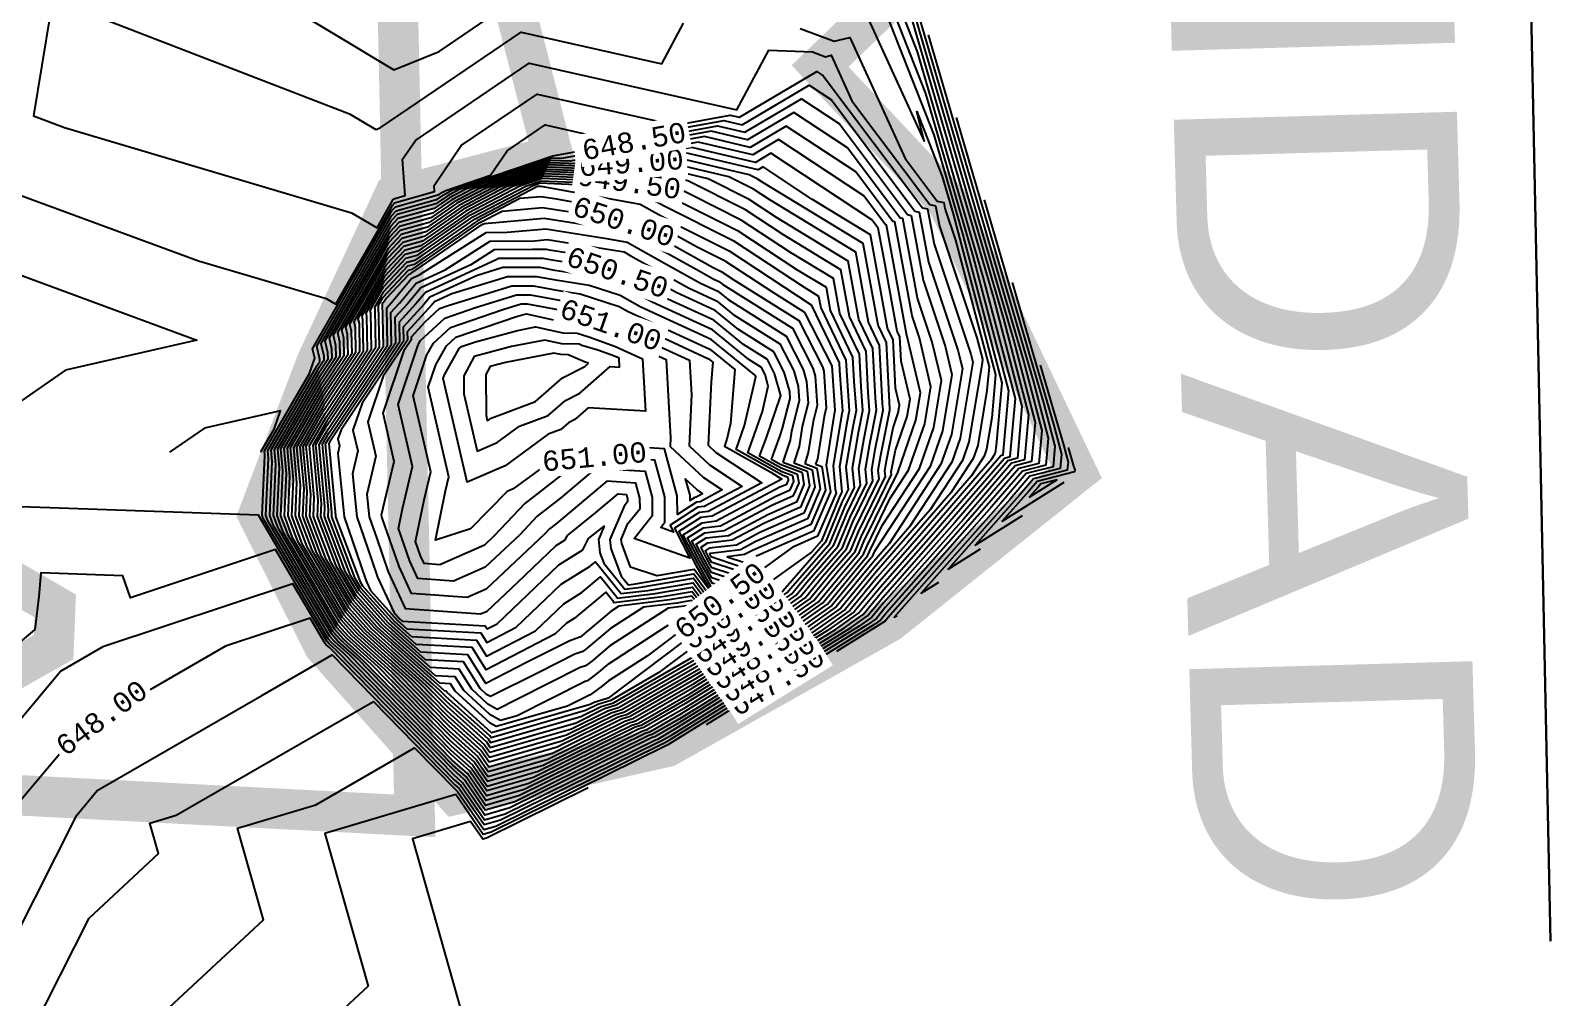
# Model space of a CAD drawing. Header units: inches. Extents: x 533200 to 542759, y 3594234 to 3596688.
# Drawn here: x 535925.33 to 535944.12, y 3595724.44 to 3595736.39 of the extents above; entities that cross this region are included whole.
import ezdxf
from ezdxf.enums import TextEntityAlignment as Align

# ---------------------------------------------------------------- set-up
doc = ezdxf.new("R2010")
doc.units = ezdxf.units.IN
doc.header["$MEASUREMENT"] = 0
for name, color, linetype in [('A-Anno-text', 252, 'Continuous'), ('C-PROP-BNDY', 150, 'Continuous'), ('CVL_CURV_D', 1, 'Continuous'), ('CVL_CURV_G', 5, 'Continuous'), ('CVL_CURV_TX', 2, 'Continuous')]:
    doc.layers.add(name, color=color, linetype=linetype)
doc.styles.add('MONOTXT4', font='MONOTXT4.shx')
doc.styles.add('presentacion', font='arial.ttf')

msp = doc.modelspace()

# ---------------------------------------------------------------- linework, layer by layer
at = {"const_width": 0.5}
msp.add_lwpolyline([(535898.065, 3595761.753), (535928.984, 3595779.445), (535930.081, 3595726.686), (535905.916, 3595727.942, 0.03527), (535900.563, 3595727.843)], format="xyb", close=True, dxfattribs=at)
at = {"layer": 'C-PROP-BNDY', "color": 0, "linetype": 'Continuous', "lineweight": 30}
msp.add_lwpolyline([(535942.823, 3595787.364), (535944.116, 3595725.136)], dxfattribs=at)
at = {"layer": 'C-PROP-BNDY', "color": 3, "linetype": 'Continuous', "lineweight": 30, "const_width": 0.5}
for points, elevation in [([(535935.22, 3595740.99), (535932.92, 3595740.06), (535930.84, 3595738.54), (535931.19, 3595737.17), (535931.79, 3595734.84), (535929.82, 3595734.33), (535928.87, 3595732.29), (535928.15, 3595730.4), (535928.96, 3595728.79), (535930.59, 3595726.95), (535933.2, 3595727.54), (535935.94, 3595729.08), (535938.26, 3595730.93), (535936.66, 3595734.28), (535935.09, 3595735.95), (535935.85, 3595736.68), (535936.01, 3595737.56), (535935.22, 3595740.99)], 646.14), ([(535925.64, 3595729.28), (535925.62, 3595728.77), (535922.91, 3595727.24), (535920.54, 3595725.95), (535918.04, 3595725.76), (535917.92, 3595728.05), (535917.85, 3595730.13), (535917.85, 3595732.88), (535918.86, 3595734.28), (535919.02, 3595736.9), (535919.16, 3595737.05), (535922.25, 3595738.97), (535925.35, 3595739.69), (535926.24, 3595738.06), (535924.7, 3595736.6), (535924.02, 3595733.54), (535924.05, 3595732.47), (535924.19, 3595730.12), (535925.64, 3595729.28)], 648.15)]:
    msp.add_lwpolyline(points, dxfattribs=dict(at, elevation=elevation))
at = {"layer": 'CVL_CURV_D', "color": 6, "linetype": 'Continuous'}
for points, elevation in [([(535925.784, 3595737.841), (535925.373, 3595735.336), (535925.755, 3595735.189), (535929.299, 3595734.136), (535929.616, 3595733.952), (535929.817, 3595734.303), (535929.824, 3595734.31), (535929.965, 3595734.35), (535929.931, 3595734.799), (535930.09, 3595735.032), (535931.495, 3595735.986), (535934.06, 3595735.41), (535934.458, 3595736.148), (535934.998, 3595736.124), (535935.156, 3595736.065), (535935.228, 3595736.083), (535935.484, 3595735.522), (535936.445, 3595734.239), (535936.518, 3595734.224), (535936.565, 3595733.97), (535937.027, 3595732.591), (535937.096, 3595732.33), (535937.092, 3595732.282), (535936.93, 3595731.307), (535936.85, 3595731.078), (535936.451, 3595730.468), (535936.061, 3595730.016), (535935.784, 3595729.702), (535935.401, 3595729.236), (535934.99, 3595728.947), (535933.375, 3595727.946), (535932.982, 3595727.719), (535932.931, 3595727.704), (535931.375, 3595726.936), (535930.958, 3595726.815), (535930.716, 3595727.167), (535930.552, 3595727.313), (535929.199, 3595728.698), (535929.058, 3595728.824), (535929.014, 3595728.873), (535928.363, 3595729.976), (535926.569, 3595729.381), (535926.477, 3595729.653), (535925.462, 3595729.689), (535925.439, 3595729.397), (535925.388, 3595728.989), (535924.892, 3595728.571)], 648.2), ([(535936.079, 3595737.356), (535937.479, 3595732.566), (535937.747, 3595731.547), (535937.704, 3595731.062), (535937.502, 3595731.01), (535936.979, 3595730.405), (535935.911, 3595729.194), (535935.841, 3595729.109), (535935.766, 3595729.056), (535934.489, 3595728.265)], 647.4), ([(535924.694, 3595719.42), (535925.838, 3595723.427), (535926.173, 3595723.507), (535928.212, 3595725.401), (535927.892, 3595726.532), (535928.862, 3595726.822), (535930.081, 3595727.525), (535930.584, 3595727.011), (535930.611, 3595726.986), (535930.934, 3595726.517), (535931.083, 3595726.56), (535933.141, 3595727.576), (535933.152, 3595727.579), (535933.238, 3595727.629), (535935.475, 3595729.015), (535935.676, 3595729.157), (535935.864, 3595729.385), (535936.635, 3595730.259), (535937.367, 3595731.106), (535937.44, 3595731.124), (535937.503, 3595731.841), (535937.107, 3595733.345), (535936.294, 3595736.125), (535935.922, 3595737.077)], 647.7), ([(535925.233, 3595723.494), (535925.339, 3595723.998), (535926.058, 3595725.422), (535926.917, 3595726.22), (535926.811, 3595726.597), (535927.134, 3595726.694), (535929.571, 3595728.1), (535930.578, 3595727.071), (535930.632, 3595727.022), (535930.938, 3595726.577), (535931.142, 3595726.635), (535933.099, 3595727.601), (535933.118, 3595727.607), (535933.266, 3595727.692), (535935.378, 3595729.001), (535935.621, 3595729.173), (535935.848, 3595729.448), (535936.52, 3595730.211), (535937.322, 3595731.138), (535937.352, 3595731.145), (535937.422, 3595731.939), (535936.982, 3595733.605), (535936.396, 3595735.612), (535935.891, 3595736.904)], 647.8), ([(535924.863, 3595724.634), (535925.905, 3595726.696), (535926.158, 3595726.999), (535928.191, 3595728.173), (535929.062, 3595728.675), (535930.571, 3595727.132), (535930.653, 3595727.059), (535930.943, 3595726.636), (535931.2, 3595726.711), (535933.057, 3595727.627), (535933.084, 3595727.635), (535933.293, 3595727.756), (535935.281, 3595728.988), (535935.566, 3595729.189), (535935.832, 3595729.512), (535936.406, 3595730.162), (535937.214, 3595731.097), (535937.25, 3595731.153), (535937.257, 3595731.173), (535937.272, 3595731.262), (535937.34, 3595732.037), (535936.858, 3595733.864), (535936.498, 3595735.1), (535935.859, 3595736.732)], 647.9), ([(535925.807, 3595736.698), (535929.276, 3595735.36), (535929.602, 3595735.164), (535929.653, 3595735.185), (535931.397, 3595736.368), (535933.134, 3595735.978), (535933.404, 3595736.478)], 648.1), ([(535936.193, 3595736.638), (535937.231, 3595733.085), (535937.585, 3595731.743), (535937.528, 3595731.104), (535937.412, 3595731.074), (535936.75, 3595730.308), (535935.88, 3595729.321), (535935.731, 3595729.141), (535935.572, 3595729.028), (535933.211, 3595727.565), (535933.186, 3595727.551), (535933.183, 3595727.55), (535931.025, 3595726.485), (535930.929, 3595726.457), (535930.59, 3595726.95), (535928.973, 3595726.467), (535929.506, 3595724.581), (535928.438, 3595723.589), (535926.428, 3595723.109), (535925.403, 3595719.52), (535925.306, 3595719.25)], 647.6), ([(535934.845, 3595736.413), (535935.265, 3595736.257), (535935.458, 3595736.304), (535936.14, 3595734.809), (535936.536, 3595734.281), (535936.62, 3595734.264), (535936.633, 3595734.191), (535936.765, 3595733.797), (535937.178, 3595732.232), (535937.152, 3595731.942), (535937.039, 3595731.263), (535936.983, 3595731.103), (535936.706, 3595730.677), (535936.176, 3595730.065), (535935.8, 3595729.639), (535935.456, 3595729.221), (535935.087, 3595728.96), (535933.348, 3595727.882), (535933.016, 3595727.691), (535932.973, 3595727.678), (535931.317, 3595726.861), (535930.953, 3595726.756), (535930.695, 3595727.131), (535930.559, 3595727.253), (535929.113, 3595728.731), (535929.023, 3595728.812), (535928.995, 3595728.844), (535928.576, 3595729.553), (535926.227, 3595728.774), (535925.71, 3595728.475), (535924.444, 3595726.962)], 648.1), ([(535936.425, 3595736.336), (535937.603, 3595732.306), (535937.829, 3595731.449), (535937.793, 3595731.041), (535937.547, 3595730.978), (535937.094, 3595730.454), (535935.927, 3595729.131), (535935.896, 3595729.093), (535935.862, 3595729.069), (535935.295, 3595728.718)], 647.3), ([(535924.973, 3595734.441), (535927.412, 3595733.544), (535928.987, 3595733.076), (535929.106, 3595733.007), (535929.81, 3595734.236), (535929.834, 3595734.261), (535930.328, 3595734.4), (535930.322, 3595734.475), (535930.657, 3595734.968), (535931.593, 3595735.604), (535933.303, 3595735.22), (535933.981, 3595735.344), (535934.093, 3595735.317), (535935.052, 3595735.883), (535935.13, 3595735.831), (535936.354, 3595734.197), (535936.417, 3595734.185), (535936.498, 3595733.748), (535936.953, 3595732.39), (535936.977, 3595732.29), (535936.821, 3595731.352), (535936.717, 3595731.054), (535936.197, 3595730.258), (535935.947, 3595729.968), (535935.769, 3595729.766), (535935.346, 3595729.252), (535934.893, 3595728.933), (535933.402, 3595728.009), (535932.948, 3595727.747), (535932.889, 3595727.729), (535931.434, 3595727.011), (535930.962, 3595726.875), (535930.737, 3595727.203), (535930.546, 3595727.374), (535929.284, 3595728.665), (535929.093, 3595728.836), (535929.033, 3595728.903), (535928.15, 3595730.4), (535925.105, 3595730.506)], 648.3), ([(535932.547, 3595735.03), (535933.901, 3595735.277), (535934.126, 3595735.224), (535934.957, 3595735.714), (535935.23, 3595735.534), (535936.263, 3595734.155), (535936.316, 3595734.145), (535936.43, 3595733.526), (535936.794, 3595732.44), (535936.848, 3595732.214), (535936.712, 3595731.397), (535936.583, 3595731.029), (535935.943, 3595730.048), (535935.832, 3595729.919), (535935.753, 3595729.829), (535935.291, 3595729.268), (535934.796, 3595728.92), (535933.429, 3595728.073), (535932.913, 3595727.776), (535932.847, 3595727.755), (535931.492, 3595727.086), (535930.967, 3595726.935), (535930.758, 3595727.24), (535930.54, 3595727.435), (535929.369, 3595728.632), (535929.128, 3595728.848), (535929.052, 3595728.933), (535928.21, 3595730.361), (535928.195, 3595730.399), (535928.231, 3595731.138), (535928.226, 3595731.196), (535928.782, 3595732.152), (535928.847, 3595732.34), (535928.82, 3595732.454), (535929.803, 3595734.168), (535929.844, 3595734.212), (535930.383, 3595734.364), (535930.423, 3595734.391), (535930.466, 3595734.414), (535931.018, 3595734.601), (535931.223, 3595734.904), (535931.692, 3595735.222), (535932.547, 3595735.03)], 648.4), ([(535933.743, 3595735.144), (535931.895, 3595734.807), (535931.777, 3595734.812), (535930.632, 3595734.423), (535930.481, 3595734.344), (535930.342, 3595734.249), (535929.864, 3595734.114), (535929.788, 3595734.034), (535928.922, 3595732.522), (535928.957, 3595732.37), (535928.959, 3595732.312), (535928.885, 3595732.201), (535928.305, 3595731.206), (535928.318, 3595731.064), (535928.286, 3595730.397), (535928.33, 3595730.282), (535929.091, 3595728.993), (535929.198, 3595728.873), (535929.54, 3595728.566), (535930.527, 3595727.556), (535930.8, 3595727.312), (535930.977, 3595727.054), (535931.609, 3595727.236), (535932.763, 3595727.806), (535932.845, 3595727.832), (535933.484, 3595728.199), (535934.602, 3595728.892), (535935.18, 3595729.3), (535935.621, 3595729.835), (535935.678, 3595729.9), (535935.699, 3595729.953), (535935.856, 3595730.274), (535936.317, 3595730.979), (535936.494, 3595731.486), (535936.59, 3595732.063), (535936.477, 3595732.54), (535936.295, 3595733.083), (535936.114, 3595734.065), (535936.08, 3595734.072), (535935.43, 3595734.94), (535934.767, 3595735.378), (535934.192, 3595735.038), (535933.743, 3595735.144)], 648.6), ([(535933.664, 3595735.078), (535932.001, 3595734.775), (535931.764, 3595734.784), (535930.715, 3595734.428), (535930.51, 3595734.321), (535930.322, 3595734.191), (535929.874, 3595734.065), (535929.781, 3595733.966), (535928.973, 3595732.556), (535929.006, 3595732.414), (535929.008, 3595732.324), (535928.893, 3595732.152), (535928.345, 3595731.21), (535928.362, 3595731.027), (535928.331, 3595730.396), (535928.39, 3595730.243), (535929.11, 3595729.022), (535929.233, 3595728.885), (535929.625, 3595728.533), (535930.521, 3595727.616), (535930.82, 3595727.348), (535930.982, 3595727.114), (535931.667, 3595727.311), (535932.721, 3595727.832), (535932.811, 3595727.86), (535933.511, 3595728.263), (535934.505, 3595728.879), (535935.125, 3595729.316), (535935.522, 3595729.797), (535935.626, 3595729.917), (535935.666, 3595730.014), (535935.953, 3595730.602), (535936.183, 3595730.955), (535936.385, 3595731.53), (535936.46, 3595731.987), (535936.319, 3595732.59), (535936.228, 3595732.862), (535936.013, 3595734.025), (535935.989, 3595734.03), (535935.53, 3595734.643), (535934.672, 3595735.209), (535934.225, 3595734.945), (535933.664, 3595735.078)], 648.7), ([(535936.772, 3595735.316), (535937.727, 3595732.047), (535937.91, 3595731.351), (535937.881, 3595731.02), (535937.592, 3595730.946), (535937.209, 3595730.503), (535936.007, 3595729.139), (535936.043, 3595729.162)], 647.2), ([(535933.584, 3595735.011), (535932.106, 3595734.742), (535931.75, 3595734.756), (535930.798, 3595734.433), (535930.539, 3595734.297), (535930.301, 3595734.133), (535929.884, 3595734.016), (535929.774, 3595733.899), (535929.024, 3595732.59), (535929.054, 3595732.458), (535929.057, 3595732.336), (535928.902, 3595732.103), (535928.385, 3595731.215), (535928.405, 3595730.989), (535928.377, 3595730.395), (535928.45, 3595730.204), (535929.129, 3595729.052), (535929.268, 3595728.897), (535929.71, 3595728.5), (535930.515, 3595727.677), (535930.841, 3595727.384), (535930.987, 3595727.173), (535931.725, 3595727.386), (535932.679, 3595727.857), (535932.777, 3595727.888), (535933.539, 3595728.326), (535934.409, 3595728.865), (535935.07, 3595729.332), (535935.423, 3595729.76), (535935.574, 3595729.934), (535935.632, 3595730.074), (535936.05, 3595730.93), (535936.275, 3595731.575), (535936.331, 3595731.912), (535936.16, 3595732.64), (535935.912, 3595733.986), (535935.898, 3595733.988), (535935.63, 3595734.346), (535934.577, 3595735.041), (535934.258, 3595734.852), (535933.584, 3595735.011)], 648.8), ([(535933.505, 3595734.945), (535932.212, 3595734.709), (535931.737, 3595734.728), (535930.881, 3595734.438), (535930.568, 3595734.274), (535930.28, 3595734.076), (535929.894, 3595733.967), (535929.766, 3595733.832), (535929.075, 3595732.624), (535929.103, 3595732.503), (535929.106, 3595732.348), (535928.91, 3595732.054), (535928.424, 3595731.219), (535928.449, 3595730.952), (535928.422, 3595730.394), (535928.509, 3595730.165), (535929.148, 3595729.082), (535929.304, 3595728.909), (535929.795, 3595728.467), (535930.509, 3595727.737), (535930.862, 3595727.42), (535930.991, 3595727.233), (535931.784, 3595727.462), (535932.637, 3595727.883), (535932.743, 3595727.916), (535933.566, 3595728.39), (535934.312, 3595728.852), (535935.015, 3595729.348), (535935.324, 3595729.723), (535935.522, 3595729.951), (535935.598, 3595730.135), (535935.973, 3595730.903), (535935.97, 3595730.938), (535935.981, 3595731), (535936.021, 3595731.205), (535936.166, 3595731.62), (535936.202, 3595731.836), (535936.092, 3595732.304), (535936.077, 3595732.604), (535936.042, 3595732.676), (535935.881, 3595733.561), (535935.81, 3595733.946), (535935.806, 3595733.947), (535935.73, 3595734.049), (535934.482, 3595734.873), (535934.291, 3595734.759), (535933.505, 3595734.945)], 648.9), ([(535933.346, 3595734.812), (535932.423, 3595734.644), (535931.711, 3595734.673), (535931.047, 3595734.447), (535930.627, 3595734.227), (535930.239, 3595733.961), (535929.914, 3595733.869), (535929.752, 3595733.697), (535929.176, 3595732.692), (535929.2, 3595732.591), (535929.204, 3595732.371), (535928.927, 3595731.955), (535928.504, 3595731.228), (535928.536, 3595730.878), (535928.513, 3595730.393), (535928.629, 3595730.087), (535929.187, 3595729.142), (535929.374, 3595728.934), (535929.966, 3595728.401), (535930.496, 3595727.859), (535930.904, 3595727.493), (535931.001, 3595727.352), (535931.901, 3595727.612), (535932.553, 3595727.934), (535932.675, 3595727.972), (535933.621, 3595728.516), (535934.118, 3595728.824), (535934.905, 3595729.38), (535935.126, 3595729.647), (535935.418, 3595729.984), (535935.53, 3595730.257), (535935.82, 3595730.85), (535935.81, 3595730.955), (535935.842, 3595731.141), (535935.953, 3595731.7), (535935.952, 3595731.714), (535935.91, 3595732.533), (535935.806, 3595732.748), (535935.623, 3595733.757), (535934.383, 3595734.512), (535934.315, 3595734.556), (535934.214, 3595734.607), (535933.346, 3595734.812)], 649.1), ([(535933.267, 3595734.746), (535932.528, 3595734.611), (535931.698, 3595734.645), (535931.13, 3595734.452), (535930.656, 3595734.204), (535930.218, 3595733.903), (535929.924, 3595733.82), (535929.745, 3595733.629), (535929.227, 3595732.726), (535929.248, 3595732.636), (535929.254, 3595732.383), (535928.935, 3595731.906), (535928.543, 3595731.233), (535928.58, 3595730.841), (535928.558, 3595730.392), (535928.689, 3595730.047), (535929.206, 3595729.171), (535929.409, 3595728.946), (535930.051, 3595728.368), (535930.49, 3595727.919), (535930.925, 3595727.529), (535931.006, 3595727.412), (535931.959, 3595727.687), (535932.511, 3595727.959), (535932.641, 3595728), (535933.648, 3595728.58), (535934.021, 3595728.811), (535934.85, 3595729.396), (535935.026, 3595729.61), (535935.366, 3595730.001), (535935.496, 3595730.318), (535935.744, 3595730.824), (535935.73, 3595730.963), (535935.772, 3595731.211), (535935.87, 3595731.698), (535935.863, 3595731.781), (535935.826, 3595732.497), (535935.688, 3595732.784), (535935.531, 3595733.649), (535934.468, 3595734.296), (535934.266, 3595734.429), (535933.961, 3595734.582), (535933.267, 3595734.746)], 649.2), ([(535933.188, 3595734.679), (535932.634, 3595734.578), (535931.685, 3595734.617), (535931.213, 3595734.457), (535930.685, 3595734.18), (535930.198, 3595733.845), (535929.934, 3595733.771), (535929.737, 3595733.562), (535929.278, 3595732.761), (535929.297, 3595732.68), (535929.303, 3595732.395), (535928.944, 3595731.857), (535928.583, 3595731.237), (535928.623, 3595730.804), (535928.603, 3595730.391), (535928.749, 3595730.008), (535929.225, 3595729.201), (535929.444, 3595728.958), (535930.136, 3595728.335), (535930.484, 3595727.98), (535930.946, 3595727.565), (535931.011, 3595727.471), (535932.017, 3595727.762), (535932.469, 3595727.985), (535932.606, 3595728.028), (535933.675, 3595728.643), (535933.924, 3595728.797), (535934.795, 3595729.412), (535934.927, 3595729.572), (535935.314, 3595730.018), (535935.462, 3595730.378), (535935.667, 3595730.797), (535935.65, 3595730.971), (535935.703, 3595731.282), (535935.786, 3595731.697), (535935.774, 3595731.849), (535935.743, 3595732.461), (535935.57, 3595732.82), (535935.439, 3595733.541), (535934.553, 3595734.08), (535934.216, 3595734.302), (535933.708, 3595734.556), (535933.188, 3595734.679)], 649.3), ([(535933.109, 3595734.613), (535932.739, 3595734.545), (535931.671, 3595734.589), (535931.296, 3595734.461), (535930.714, 3595734.157), (535930.177, 3595733.788), (535929.944, 3595733.722), (535929.73, 3595733.495), (535929.329, 3595732.795), (535929.345, 3595732.724), (535929.352, 3595732.407), (535928.952, 3595731.807), (535928.623, 3595731.242), (535928.667, 3595730.766), (535928.649, 3595730.39), (535928.809, 3595729.969), (535929.244, 3595729.231), (535929.479, 3595728.97), (535930.221, 3595728.302), (535930.477, 3595728.04), (535930.967, 3595727.601), (535931.016, 3595727.531), (535932.076, 3595727.837), (535932.427, 3595728.011), (535932.572, 3595728.056), (535933.703, 3595728.707), (535933.827, 3595728.784), (535934.74, 3595729.428), (535934.828, 3595729.535), (535935.262, 3595730.035), (535935.429, 3595730.439), (535935.591, 3595730.771), (535935.57, 3595730.979), (535935.633, 3595731.352), (535935.702, 3595731.696), (535935.686, 3595731.917), (535935.659, 3595732.425), (535935.452, 3595732.856), (535935.347, 3595733.433), (535934.639, 3595733.864), (535934.167, 3595734.175), (535933.455, 3595734.531), (535933.109, 3595734.613)], 649.4), ([(535935.216, 3595732.928), (535935.492, 3595732.354), (535935.508, 3595732.053), (535935.535, 3595731.694), (535935.494, 3595731.493), (535935.41, 3595730.995), (535935.438, 3595730.718), (535935.361, 3595730.561), (535935.158, 3595730.068), (535934.63, 3595729.46), (535933.732, 3595728.821), (535933.671, 3595728.885), (535933.1, 3595728.455), (535932.504, 3595728.112), (535932.343, 3595728.062), (535932.192, 3595727.987), (535931.025, 3595727.65), (535931.009, 3595727.674), (535930.465, 3595728.162), (535930.392, 3595728.236), (535929.549, 3595728.995), (535929.283, 3595729.291), (535928.929, 3595729.891), (535928.739, 3595730.388), (535928.754, 3595730.692), (535928.702, 3595731.251), (535928.969, 3595731.709), (535929.45, 3595732.431), (535929.442, 3595732.813), (535929.431, 3595732.863), (535929.716, 3595733.36), (535929.964, 3595733.624), (535930.136, 3595733.673), (535930.772, 3595734.11), (535931.462, 3595734.471), (535931.645, 3595734.533), (535932.95, 3595734.48), (535934.068, 3595733.92), (535934.809, 3595733.432), (535935.164, 3595733.216), (535935.216, 3595732.928)], 649.6), ([(535935.098, 3595732.964), (535935.409, 3595732.318), (535935.419, 3595732.121), (535935.451, 3595731.692), (535935.425, 3595731.563), (535935.33, 3595731.004), (535935.361, 3595730.691), (535935.327, 3595730.621), (535935.106, 3595730.085), (535934.984, 3595729.945), (535934.491, 3595729.589), (535934.557, 3595729.458), (535933.735, 3595728.872), (535933.613, 3595728.999), (535932.47, 3595728.14), (535932.301, 3595728.087), (535932.251, 3595728.062), (535931.03, 3595727.71), (535930.48, 3595728.212), (535930.471, 3595728.228), (535930.448, 3595728.229), (535929.584, 3595729.007), (535929.302, 3595729.321), (535928.989, 3595729.852), (535928.785, 3595730.387), (535928.798, 3595730.655), (535928.742, 3595731.256), (535928.977, 3595731.659), (535929.499, 3595732.443), (535929.491, 3595732.857), (535929.482, 3595732.897), (535929.708, 3595733.293), (535929.974, 3595733.575), (535930.115, 3595733.615), (535930.801, 3595734.086), (535931.545, 3595734.476), (535931.632, 3595734.505), (535932.25, 3595734.48), (535932.91, 3595734.362), (535933.155, 3595734.225), (535934.018, 3595733.793), (535934.895, 3595733.216), (535935.072, 3595733.108), (535935.098, 3595732.964)], 649.7), ([(535934.98, 3595733), (535935.325, 3595732.282), (535935.33, 3595732.189), (535935.367, 3595731.691), (535935.356, 3595731.634), (535935.25, 3595731.012), (535935.278, 3595730.728), (535935.287, 3595730.674), (535935.06, 3595730.14), (535934.744, 3595730.001), (535934.353, 3595729.718), (535934.485, 3595729.455), (535933.737, 3595728.922), (535933.554, 3595729.114), (535932.956, 3595728.664), (535932.478, 3595728.355), (535932.401, 3595728.291), (535932.263, 3595728.188), (535932.249, 3595728.183), (535931.969, 3595728.042), (535931.087, 3595727.788), (535931.015, 3595727.829), (535930.582, 3595728.225), (535930.524, 3595728.318), (535930.391, 3595728.325), (535929.619, 3595729.019), (535929.321, 3595729.35), (535929.049, 3595729.812), (535928.83, 3595730.386), (535928.841, 3595730.618), (535928.782, 3595731.26), (535928.986, 3595731.61), (535929.549, 3595732.455), (535929.539, 3595732.901), (535929.532, 3595732.931), (535929.701, 3595733.225), (535929.984, 3595733.526), (535930.094, 3595733.557), (535930.83, 3595734.063), (535931.598, 3595734.465), (535931.622, 3595734.467), (535931.64, 3595734.464), (535932.869, 3595734.244), (535933.359, 3595733.971), (535933.969, 3595733.665), (535934.98, 3595733)], 649.8), ([(535933.919, 3595733.538), (535933.564, 3595733.716), (535932.829, 3595734.126), (535931.836, 3595734.304), (535931.642, 3595734.335), (535931.379, 3595734.312), (535930.859, 3595734.039), (535930.074, 3595733.5), (535929.994, 3595733.477), (535929.694, 3595733.158), (535929.583, 3595732.965), (535929.588, 3595732.946), (535929.598, 3595732.467), (535928.994, 3595731.561), (535928.822, 3595731.265), (535928.885, 3595730.581), (535928.875, 3595730.385), (535929.109, 3595729.773), (535929.34, 3595729.38), (535929.654, 3595729.031), (535930.333, 3595728.421), (535930.578, 3595728.407), (535930.684, 3595728.237), (535931, 3595727.948), (535931.143, 3595727.867), (535931.347, 3595727.925), (535932.186, 3595728.35), (535932.228, 3595728.364), (535932.333, 3595728.442), (535932.485, 3595728.57), (535933.441, 3595729.188), (535933.496, 3595729.229), (535933.739, 3595728.973), (535934.412, 3595729.453), (535934.214, 3595729.847), (535934.249, 3595729.873), (535935.018, 3595730.212), (535935.222, 3595730.691), (535935.17, 3595731.02), (535935.273, 3595731.678), (535935.278, 3595731.696), (535935.24, 3595732.244), (535935.238, 3595732.248), (535934.903, 3595732.903), (535934.509, 3595733.15), (535933.919, 3595733.538)], 649.9), ([(535937.118, 3595734.296), (535937.851, 3595731.787), (535937.991, 3595731.253), (535937.969, 3595730.999), (535937.637, 3595730.914), (535937.324, 3595730.551), (535936.34, 3595729.436), (535936.559, 3595729.573)], 647.1), ([(535934.9, 3595731.039), (535935.051, 3595730.982), (535935.091, 3595730.727), (535934.933, 3595730.355), (535934.295, 3595730.074), (535934.106, 3595729.973), (535933.735, 3595729.929), (535933.724, 3595729.922), (535933.733, 3595729.905), (535933.741, 3595729.89), (535934.106, 3595729.768), (535934.267, 3595729.447), (535933.744, 3595729.075), (535933.548, 3595729.281), (535933.5, 3595729.345), (535933.32, 3595729.315), (535932.908, 3595729.264), (535932.5, 3595729), (535932.195, 3595728.744), (535932.158, 3595728.716), (535932.061, 3595728.683), (535931.625, 3595728.462), (535931.018, 3595728.159), (535930.97, 3595728.187), (535930.889, 3595728.261), (535930.685, 3595728.587), (535930.217, 3595728.612), (535929.724, 3595729.055), (535929.379, 3595729.44), (535929.228, 3595729.695), (535928.966, 3595730.383), (535928.972, 3595730.506), (535928.901, 3595731.274), (535929.011, 3595731.462), (535929.696, 3595732.491), (535929.685, 3595733.024), (535929.69, 3595733.03), (535929.729, 3595733.076), (535930.014, 3595733.379), (535930.032, 3595733.385), (535930.917, 3595733.992), (535930.942, 3595734.005), (535931.681, 3595734.07), (535932.228, 3595733.983), (535932.749, 3595733.89), (535933.595, 3595733.418), (535933.761, 3595733.325), (535933.84, 3595733.288), (535933.889, 3595733.249), (535934.749, 3595732.71), (535935.002, 3595732.217), (535935.029, 3595732.117), (535935.055, 3595731.755), (535935.005, 3595731.558), (535934.945, 3595731.174), (535934.9, 3595731.039)], 650.1), ([(535934.765, 3595731.048), (535934.991, 3595730.963), (535935.026, 3595730.745), (535934.89, 3595730.427), (535934.345, 3595730.186), (535934.056, 3595730.032), (535933.718, 3595729.992), (535933.67, 3595729.961), (535933.708, 3595729.887), (535933.744, 3595729.825), (535934.057, 3595729.72), (535934.195, 3595729.445), (535933.746, 3595729.125), (535933.578, 3595729.302), (535933.505, 3595729.4), (535933.231, 3595729.354), (535932.602, 3595729.276), (535932.508, 3595729.215), (535932.127, 3595728.895), (535932.123, 3595728.892), (535931.999, 3595728.85), (535931.898, 3595728.799), (535931.47, 3595728.585), (535930.961, 3595728.321), (535930.739, 3595728.676), (535930.159, 3595728.708), (535929.759, 3595729.068), (535929.398, 3595729.47), (535929.288, 3595729.656), (535929.011, 3595730.382), (535929.015, 3595730.469), (535928.941, 3595731.279), (535929.019, 3595731.413), (535929.745, 3595732.503), (535929.736, 3595732.964), (535929.792, 3595733.025), (535930.043, 3595733.327), (535930.146, 3595733.374), (535930.965, 3595733.893), (535931.224, 3595733.896), (535931.701, 3595733.938), (535932.425, 3595733.822), (535932.708, 3595733.772), (535933.17, 3595733.514), (535933.612, 3595733.267), (535933.825, 3595733.169), (535933.953, 3595733.064), (535934.672, 3595732.613), (535934.883, 3595732.201), (535934.924, 3595732.054), (535934.943, 3595731.784), (535934.871, 3595731.498), (535934.833, 3595731.251), (535934.765, 3595731.048)], 650.2), ([(535934.63, 3595731.057), (535934.932, 3595730.944), (535934.96, 3595730.763), (535934.848, 3595730.499), (535934.395, 3595730.299), (535934.006, 3595730.092), (535933.701, 3595730.055), (535933.615, 3595730.001), (535933.682, 3595729.87), (535933.746, 3595729.759), (535934.007, 3595729.672), (535934.123, 3595729.442), (535933.748, 3595729.176), (535933.608, 3595729.323), (535933.51, 3595729.455), (535933.142, 3595729.393), (535932.541, 3595729.319), (535932.54, 3595729.328), (535932.443, 3595729.449), (535932.05, 3595729.126), (535931.958, 3595729.068), (535931.813, 3595728.93), (535930.965, 3595728.489), (535930.792, 3595728.766), (535930.101, 3595728.804), (535929.794, 3595729.08), (535929.417, 3595729.499), (535929.348, 3595729.617), (535929.057, 3595730.381), (535929.059, 3595730.432), (535928.98, 3595731.283), (535929.027, 3595731.364), (535929.794, 3595732.515), (535929.786, 3595732.904), (535929.893, 3595733.021), (535930.099, 3595733.268), (535930.46, 3595733.434), (535931.015, 3595733.786), (535931.561, 3595733.792), (535931.72, 3595733.806), (535932.621, 3595733.662), (535932.668, 3595733.654), (535932.745, 3595733.611), (535933.463, 3595733.208), (535933.809, 3595733.05), (535934.017, 3595732.879), (535934.595, 3595732.516), (535934.765, 3595732.185), (535934.819, 3595731.99), (535934.832, 3595731.814), (535934.737, 3595731.438), (535934.72, 3595731.328), (535934.63, 3595731.057)], 650.3), ([(535934.872, 3595730.924), (535934.598, 3595731.028), (535934.488, 3595731.089), (535934.596, 3595731.385), (535934.628, 3595731.477), (535934.72, 3595731.843), (535934.715, 3595731.927), (535934.647, 3595732.169), (535934.518, 3595732.42), (535934.081, 3595732.694), (535933.793, 3595732.93), (535933.314, 3595733.15), (535932.651, 3595733.521), (535932.571, 3595733.548), (535931.747, 3595733.677), (535931.71, 3595733.684), (535931.539, 3595733.684), (535931.065, 3595733.678), (535930.774, 3595733.494), (535930.156, 3595733.21), (535929.995, 3595733.016), (535929.837, 3595732.844), (535929.844, 3595732.527), (535929.036, 3595731.315), (535929.02, 3595731.288), (535929.103, 3595730.395), (535929.102, 3595730.38), (535929.408, 3595729.577), (535929.437, 3595729.529), (535929.829, 3595729.092), (535930.043, 3595728.9), (535930.846, 3595728.856), (535930.97, 3595728.658), (535931.575, 3595728.973), (535931.925, 3595729.307), (535932.15, 3595729.448), (535932.379, 3595729.637), (535932.584, 3595729.382), (535932.585, 3595729.375), (535933.052, 3595729.433), (535933.516, 3595729.511), (535933.639, 3595729.345), (535933.751, 3595729.227), (535934.05, 3595729.44), (535933.958, 3595729.623), (535933.749, 3595729.693), (535933.657, 3595729.852), (535933.561, 3595730.041), (535933.684, 3595730.119), (535933.957, 3595730.151), (535934.445, 3595730.411), (535934.806, 3595730.57), (535934.895, 3595730.78), (535934.872, 3595730.924)], 650.4), ([(535924.577, 3595733.599), (535927.391, 3595732.563), (535925.766, 3595732.194), (535924.711, 3595731.465)], 648.4), ([(535934.753, 3595730.886), (535934.619, 3595730.937), (535934.198, 3595731.171), (535934.257, 3595731.333), (535934.378, 3595731.681), (535934.45, 3595731.995), (535934.41, 3595732.137), (535934.365, 3595732.226), (535934.209, 3595732.324), (535933.761, 3595732.692), (535933.017, 3595733.033), (535932.63, 3595733.25), (535932.35, 3595733.341), (535931.815, 3595733.425), (535931.631, 3595733.459), (535931.171, 3595733.459), (535930.846, 3595733.358), (535930.269, 3595733.093), (535930.198, 3595733.007), (535929.938, 3595732.724), (535929.942, 3595732.551), (535929.432, 3595731.786), (535929.319, 3595731.45), (535929.378, 3595731.194), (535929.311, 3595730.911), (535929.366, 3595730.38), (535929.542, 3595729.867), (535929.623, 3595729.635), (535929.824, 3595729.201), (535929.899, 3595729.116), (535929.927, 3595729.091), (535930.953, 3595729.035), (535930.978, 3595728.996), (535931.099, 3595729.059), (535931.861, 3595729.787), (535932.159, 3595729.974), (535932.231, 3595730.111), (535932.423, 3595730.267), (535932.352, 3595730.1), (535932.371, 3595729.934), (535932.419, 3595729.806), (535932.673, 3595729.489), (535932.674, 3595729.486), (535932.874, 3595729.511), (535933.526, 3595729.621), (535933.699, 3595729.387), (535933.755, 3595729.328), (535933.905, 3595729.435), (535933.859, 3595729.527), (535933.755, 3595729.562), (535933.608, 3595729.817), (535933.453, 3595730.12), (535933.649, 3595730.245), (535933.858, 3595730.27), (535934.545, 3595730.636), (535934.721, 3595730.714), (535934.764, 3595730.816), (535934.753, 3595730.886)], 650.6), ([(535934.694, 3595730.867), (535934.63, 3595730.891), (535934.053, 3595731.212), (535934.087, 3595731.307), (535934.158, 3595731.51), (535934.295, 3595732.109), (535934.292, 3595732.122), (535934.288, 3595732.13), (535934.274, 3595732.139), (535933.745, 3595732.572), (535932.868, 3595732.975), (535932.619, 3595733.114), (535932.239, 3595733.238), (535931.849, 3595733.3), (535931.591, 3595733.347), (535931.227, 3595733.347), (535930.542, 3595733.134), (535930.326, 3595733.035), (535930.299, 3595733.003), (535929.989, 3595732.664), (535929.991, 3595732.563), (535929.694, 3595732.117), (535929.504, 3595731.556), (535929.603, 3595731.13), (535929.491, 3595730.658), (535929.521, 3595730.38), (535929.612, 3595730.111), (535929.755, 3595729.701), (535929.964, 3595729.249), (535930.896, 3595729.181), (535930.975, 3595729.216), (535931.357, 3595729.575), (535931.829, 3595730.026), (535931.941, 3595730.096), (535931.968, 3595730.148), (535932.314, 3595730.428), (535932.594, 3595730.663), (535932.697, 3595730.657), (535932.711, 3595730.603), (535932.712, 3595730.566), (535932.669, 3595730.513), (535932.493, 3595730.1), (535932.505, 3595729.991), (535932.633, 3595729.649), (535932.718, 3595729.543), (535932.718, 3595729.542), (535932.785, 3595729.55), (535933.531, 3595729.676), (535933.73, 3595729.409), (535933.758, 3595729.379), (535933.833, 3595729.433), (535933.809, 3595729.478), (535933.757, 3595729.496), (535933.583, 3595729.8), (535933.399, 3595730.159), (535933.632, 3595730.308), (535933.808, 3595730.329), (535934.595, 3595730.749), (535934.678, 3595730.785), (535934.699, 3595730.834), (535934.694, 3595730.867)], 650.7), ([(535932.128, 3595733.135), (535932.609, 3595732.979), (535932.719, 3595732.917), (535933.729, 3595732.453), (535934.036, 3595732.201), (535933.982, 3595731.532), (535933.938, 3595731.339), (535933.918, 3595731.28), (535933.908, 3595731.254), (535934.482, 3595730.934), (535934.616, 3595730.846), (535933.758, 3595730.389), (535933.615, 3595730.372), (535933.345, 3595730.199), (535933.557, 3595729.782), (535933.76, 3595729.43), (535933.536, 3595729.731), (535933.073, 3595729.653), (535932.747, 3595729.759), (535932.639, 3595730.049), (535932.633, 3595730.1), (535932.717, 3595730.296), (535932.866, 3595730.483), (535932.865, 3595730.612), (535932.814, 3595730.798), (535932.455, 3595730.819), (535931.832, 3595730.298), (535931.749, 3595730.232), (535931.686, 3595730.166), (535930.965, 3595729.488), (535930.729, 3595729.383), (535930.042, 3595729.434), (535929.888, 3595729.766), (535929.683, 3595730.356), (535929.675, 3595730.38), (535929.672, 3595730.405), (535929.829, 3595731.066), (535929.69, 3595731.663), (535929.955, 3595732.448), (535930.04, 3595732.575), (535930.04, 3595732.604), (535930.21, 3595732.79), (535930.387, 3595732.953), (535930.495, 3595732.99), (535931.283, 3595733.234), (535931.551, 3595733.235), (535931.882, 3595733.174), (535932.128, 3595733.135)], 650.8), ([(535932.577, 3595732.854), (535932.598, 3595732.846), (535933.155, 3595732.59), (535933.713, 3595732.334), (535933.764, 3595732.292), (535933.745, 3595732.05), (535933.709, 3595731.266), (535933.804, 3595731.177), (535934.371, 3595730.801), (535933.709, 3595730.448), (535933.598, 3595730.435), (535933.29, 3595730.239), (535933.48, 3595729.868), (535932.793, 3595730.114), (535933.02, 3595730.399), (535933.018, 3595730.621), (535932.932, 3595730.939), (535932.316, 3595730.976), (535931.888, 3595730.617), (535931.596, 3595730.389), (535931.375, 3595730.155), (535930.954, 3595729.759), (535930.561, 3595729.586), (535930.12, 3595729.618), (535930.021, 3595729.832), (535929.88, 3595730.237), (535929.93, 3595730.479), (535930.054, 3595731.002), (535929.876, 3595731.769), (535930.125, 3595732.506), (535930.155, 3595732.56), (535930.455, 3595732.836), (535930.833, 3595732.965), (535931.339, 3595733.122), (535931.512, 3595733.122), (535931.916, 3595733.048), (535932.018, 3595733.032), (535932.453, 3595732.89), (535932.577, 3595732.854)], 650.9), ([(535932.347, 3595732.689), (535932.575, 3595732.605), (535933.188, 3595732.323), (535933.242, 3595731.356), (535933.237, 3595731.251), (535933.649, 3595730.867), (535933.882, 3595730.712), (535933.609, 3595730.567), (535933.564, 3595730.561), (535933.327, 3595730.41), (535933.325, 3595730.638), (535933.167, 3595731.222), (535932.038, 3595731.289), (535931.999, 3595731.256), (535931.665, 3595730.995), (535931.3, 3595730.727), (535931.222, 3595730.693), (535930.77, 3595730.23), (535930.338, 3595730.093), (535930.463, 3595730.7), (535930.505, 3595730.874), (535930.247, 3595731.982), (535930.341, 3595732.258), (535930.473, 3595732.493), (535930.591, 3595732.602), (535931.339, 3595732.857), (535931.425, 3595732.881), (535931.463, 3595732.888), (535931.924, 3595732.786), (535932.024, 3595732.784), (535932.347, 3595732.689)], 651.1), ([(535932.232, 3595732.606), (535932.564, 3595732.485), (535932.898, 3595732.331), (535932.934, 3595731.686), (535932.226, 3595731.728), (535932.06, 3595731.582), (535931.98, 3595731.542), (535931.886, 3595731.459), (535931.729, 3595731.4), (535931.2, 3595731.012), (535930.73, 3595730.81), (535930.433, 3595732.089), (535930.448, 3595732.135), (535930.632, 3595732.46), (535930.66, 3595732.485), (535930.832, 3595732.544), (535931.351, 3595732.683), (535931.575, 3595732.726), (535931.912, 3595732.652), (535932.088, 3595732.648), (535932.232, 3595732.606)], 651.2), ([(535932.552, 3595732.364), (535932.345, 3595732.44), (535932.148, 3595732.498), (535932.113, 3595732.514), (535931.9, 3595732.518), (535931.688, 3595732.565), (535931.276, 3595732.486), (535930.817, 3595732.362), (535930.688, 3595732.123), (535930.689, 3595731.899), (535930.854, 3595731.191), (535931.1, 3595731.297), (535931.377, 3595731.5), (535931.731, 3595731.633), (535931.943, 3595731.819), (535932.122, 3595731.91), (535932.496, 3595732.238), (535932.614, 3595732.231), (535932.608, 3595732.339), (535932.552, 3595732.364)], 651.3), ([(535932.23, 3595732.278), (535932.186, 3595732.291), (535931.976, 3595732.382), (535931.888, 3595732.384), (535931.801, 3595732.403), (535931.202, 3595732.288), (535931.013, 3595732.237), (535930.96, 3595732.139), (535930.963, 3595731.636), (535930.978, 3595731.572), (535931, 3595731.582), (535931.025, 3595731.6), (535931.575, 3595731.806), (535931.906, 3595732.096), (535932.184, 3595732.237), (535932.23, 3595732.278)], 651.4), ([(535937.81, 3595732.256), (535938.099, 3595731.268), (535938.154, 3595731.057), (535938.145, 3595730.957), (535937.727, 3595730.85), (535937.553, 3595730.648), (535937.007, 3595730.029), (535937.59, 3595730.396)], 646.9), ([(535928.187, 3595731.175), (535928.186, 3595731.192), (535928.345, 3595731.465), (535928.422, 3595731.69), (535927.483, 3595731.477), (535927.053, 3595731.18)], 648.3), ([(535938.156, 3595731.236), (535938.223, 3595731.008), (535938.236, 3595730.959), (535938.234, 3595730.936), (535937.772, 3595730.818), (535937.668, 3595730.697), (535937.34, 3595730.325), (535938.105, 3595730.807)], 646.8), ([(535933.571, 3595730.712), (535933.423, 3595730.85), (535933.479, 3595730.647), (535933.479, 3595730.581), (535933.547, 3595730.625), (535933.56, 3595730.626), (535933.638, 3595730.668), (535933.571, 3595730.712)], 651.2), ([(535937.673, 3595730.622), (535938.015, 3595730.837), (535937.817, 3595730.786), (535937.783, 3595730.746), (535937.673, 3595730.622)], 646.7)]:
    msp.add_lwpolyline(points, dxfattribs=dict(at, elevation=elevation))
at = {"layer": 'CVL_CURV_G', "color": 5, "linetype": 'Continuous'}
for points, elevation in [([(535934.811, 3595746.413), (535932.854, 3595745.977), (535932.664, 3595745.365), (535930.456, 3595743.286), (535931.008, 3595738.926), (535931.182, 3595738.79), (535931.833, 3595738.243), (535933.929, 3595738.15), (535935.922, 3595737.407), (535935.985, 3595737.422), (535936.091, 3595737.15), (535937.355, 3595732.826), (535937.666, 3595731.645), (535937.616, 3595731.083), (535937.457, 3595731.042), (535936.865, 3595730.357), (535935.896, 3595729.258), (535935.786, 3595729.125), (535935.669, 3595729.042), (535933.684, 3595727.812)], 647.5), ([(535926.24, 3595738.06), (535929.822, 3595735.905), (535930.385, 3595736.13), (535931.298, 3595736.75)], 648), ([(535935.689, 3595736.525), (535936.375, 3595735.021), (535936.286, 3595735.388), (535936.599, 3595734.587), (535936.734, 3595734.124), (535937.259, 3595732.135), (535937.212, 3595731.602), (535937.148, 3595731.218), (535937.117, 3595731.128), (535936.96, 3595730.887), (535936.291, 3595730.113), (535935.816, 3595729.575), (535935.511, 3595729.205), (535935.184, 3595728.974), (535933.32, 3595727.819), (535933.05, 3595727.663), (535933.015, 3595727.653), (535931.259, 3595726.786), (535930.948, 3595726.696), (535930.674, 3595727.095), (535930.565, 3595727.192), (535929.028, 3595728.764), (535928.988, 3595728.8), (535928.975, 3595728.814), (535928.789, 3595729.129), (535927.745, 3595728.783), (535925.934, 3595727.737), (535925.174, 3595726.829)], 648), ([(535931.79, 3595734.84), (535933.822, 3595735.211), (535934.159, 3595735.131), (535934.862, 3595735.546), (535935.33, 3595735.237), (535936.171, 3595734.114), (535936.215, 3595734.105), (535936.363, 3595733.305), (535936.636, 3595732.49), (535936.719, 3595732.138), (535936.603, 3595731.441), (535936.45, 3595731.004), (535935.759, 3595729.946), (535935.733, 3595729.892), (535935.73, 3595729.883), (535935.72, 3595729.873), (535935.235, 3595729.284), (535934.699, 3595728.906), (535933.457, 3595728.136), (535932.879, 3595727.804), (535932.805, 3595727.78), (535931.55, 3595727.161), (535930.972, 3595726.994), (535930.779, 3595727.276), (535930.534, 3595727.495), (535929.454, 3595728.599), (535929.163, 3595728.861), (535929.071, 3595728.963), (535928.27, 3595730.322), (535928.241, 3595730.398), (535928.275, 3595731.101), (535928.265, 3595731.201), (535928.877, 3595732.251), (535928.909, 3595732.3), (535928.909, 3595732.325), (535928.871, 3595732.488), (535929.795, 3595734.101), (535929.854, 3595734.163), (535930.363, 3595734.306), (535930.452, 3595734.368), (535930.549, 3595734.419), (535931.79, 3595734.84)], 648.5), ([(535933.426, 3595734.879), (535932.317, 3595734.676), (535931.724, 3595734.7), (535930.964, 3595734.442), (535930.598, 3595734.25), (535930.26, 3595734.018), (535929.904, 3595733.918), (535929.759, 3595733.764), (535929.126, 3595732.658), (535929.151, 3595732.547), (535929.155, 3595732.36), (535928.919, 3595732.004), (535928.464, 3595731.224), (535928.492, 3595730.915), (535928.467, 3595730.393), (535928.569, 3595730.126), (535929.168, 3595729.112), (535929.339, 3595728.922), (535929.88, 3595728.434), (535930.502, 3595727.798), (535930.883, 3595727.457), (535930.996, 3595727.292), (535931.842, 3595727.537), (535932.595, 3595727.908), (535932.709, 3595727.944), (535933.593, 3595728.453), (535934.215, 3595728.838), (535934.96, 3595729.364), (535935.225, 3595729.685), (535935.47, 3595729.967), (535935.564, 3595730.196), (535935.897, 3595730.877), (535935.89, 3595730.946), (535935.911, 3595731.071), (535935.993, 3595731.48), (535936.057, 3595731.664), (535936.073, 3595731.76), (535936.024, 3595731.969), (535935.993, 3595732.568), (535935.924, 3595732.712), (535935.715, 3595733.865), (535934.99, 3595734.306), (535934.387, 3595734.704), (535934.324, 3595734.666), (535933.426, 3595734.879)], 649), ([(535933.029, 3595734.546), (535932.845, 3595734.513), (535931.658, 3595734.561), (535931.379, 3595734.466), (535930.743, 3595734.133), (535930.156, 3595733.73), (535929.954, 3595733.673), (535929.723, 3595733.427), (535929.38, 3595732.829), (535929.394, 3595732.769), (535929.401, 3595732.419), (535928.96, 3595731.758), (535928.663, 3595731.247), (535928.71, 3595730.729), (535928.694, 3595730.389), (535928.869, 3595729.93), (535929.264, 3595729.261), (535929.514, 3595728.982), (535930.307, 3595728.269), (535930.471, 3595728.101), (535930.988, 3595727.638), (535931.02, 3595727.591), (535932.134, 3595727.912), (535932.385, 3595728.036), (535932.538, 3595728.084), (535933.73, 3595728.77), (535934.685, 3595729.444), (535934.729, 3595729.498), (535935.21, 3595730.051), (535935.395, 3595730.5), (535935.514, 3595730.744), (535935.49, 3595730.987), (535935.564, 3595731.423), (535935.618, 3595731.695), (535935.597, 3595731.985), (535935.576, 3595732.39), (535935.334, 3595732.892), (535935.256, 3595733.324), (535934.724, 3595733.648), (535934.117, 3595734.047), (535933.203, 3595734.505), (535933.029, 3595734.546)], 649.5), ([(535935.035, 3595731.029), (535935.11, 3595731.001), (535935.156, 3595730.709), (535934.975, 3595730.284), (535934.245, 3595729.961), (535934.155, 3595729.913), (535933.941, 3595729.888), (535934.156, 3595729.817), (535934.34, 3595729.45), (535933.742, 3595729.024), (535933.517, 3595729.259), (535933.495, 3595729.29), (535933.41, 3595729.275), (535933.214, 3595729.251), (535932.493, 3595728.785), (535932.264, 3595728.593), (535932.193, 3595728.54), (535932.124, 3595728.517), (535931.351, 3595728.126), (535931.102, 3595728.001), (535930.985, 3595728.067), (535930.787, 3595728.249), (535930.632, 3595728.497), (535930.275, 3595728.517), (535929.689, 3595729.043), (535929.36, 3595729.41), (535929.168, 3595729.734), (535928.921, 3595730.384), (535928.928, 3595730.543), (535928.861, 3595731.269), (535929.002, 3595731.512), (535929.647, 3595732.479), (535929.636, 3595732.99), (535929.634, 3595732.999), (535929.687, 3595733.091), (535930.004, 3595733.428), (535930.053, 3595733.442), (535930.888, 3595734.016), (535931.161, 3595734.158), (535931.661, 3595734.203), (535932.032, 3595734.143), (535932.789, 3595734.008), (535933.768, 3595733.462), (535933.87, 3595733.411), (535934.038, 3595733.3), (535934.826, 3595732.807), (535935.12, 3595732.233), (535935.135, 3595732.18), (535935.166, 3595731.725), (535935.139, 3595731.618), (535935.057, 3595731.097), (535935.035, 3595731.029)], 650), ([(535934.813, 3595730.905), (535934.608, 3595730.982), (535934.343, 3595731.13), (535934.427, 3595731.359), (535934.598, 3595731.853), (535934.605, 3595731.881), (535934.528, 3595732.153), (535934.442, 3595732.323), (535934.145, 3595732.509), (535933.777, 3595732.811), (535933.165, 3595733.092), (535932.641, 3595733.386), (535932.461, 3595733.444), (535931.781, 3595733.551), (535931.67, 3595733.572), (535931.158, 3595733.571), (535931.115, 3595733.571), (535931.089, 3595733.554), (535930.213, 3595733.152), (535930.096, 3595733.012), (535929.888, 3595732.784), (535929.893, 3595732.539), (535929.171, 3595731.455), (535929.133, 3595731.343), (535929.153, 3595731.258), (535929.13, 3595731.164), (535929.212, 3595730.38), (535929.471, 3595729.623), (535929.49, 3595729.57), (535929.536, 3595729.469), (535929.864, 3595729.104), (535929.985, 3595728.995), (535930.9, 3595728.945), (535930.974, 3595728.827), (535931.337, 3595729.016), (535931.893, 3595729.547), (535932.25, 3595729.771), (535932.315, 3595729.825), (535932.629, 3595729.436), (535932.629, 3595729.431), (535932.963, 3595729.472), (535933.521, 3595729.566), (535933.669, 3595729.366), (535933.753, 3595729.278), (535933.978, 3595729.438), (535933.908, 3595729.575), (535933.752, 3595729.627), (535933.633, 3595729.835), (535933.507, 3595730.08), (535933.666, 3595730.182), (535933.907, 3595730.21), (535934.495, 3595730.524), (535934.763, 3595730.642), (535934.83, 3595730.798), (535934.813, 3595730.905)], 650.5), ([(535937.464, 3595733.276), (535937.975, 3595731.527), (535938.073, 3595731.155), (535938.057, 3595730.978), (535937.682, 3595730.882), (535937.438, 3595730.6), (535936.673, 3595729.732), (535937.074, 3595729.984)], 647), ([(535932.462, 3595732.771), (535932.586, 3595732.725), (535933.478, 3595732.316), (535933.502, 3595731.886), (535933.473, 3595731.259), (535933.726, 3595731.022), (535934.127, 3595730.757), (535933.659, 3595730.507), (535933.581, 3595730.498), (535933.236, 3595730.278), (535933.28, 3595730.192), (535933.121, 3595730.249), (535933.174, 3595730.315), (535933.172, 3595730.629), (535933.049, 3595731.08), (535932.177, 3595731.132), (535931.943, 3595730.937), (535931.443, 3595730.545), (535931.064, 3595730.144), (535930.944, 3595730.031), (535930.394, 3595729.788), (535930.198, 3595729.802), (535930.154, 3595729.898), (535930.091, 3595730.077), (535930.197, 3595730.589), (535930.279, 3595730.938), (535930.061, 3595731.876), (535930.233, 3595732.382), (535930.314, 3595732.527), (535930.523, 3595732.719), (535931.17, 3595732.94), (535931.395, 3595733.01), (535931.472, 3595733.01), (535931.804, 3595732.949), (535931.936, 3595732.92), (535931.959, 3595732.919), (535932.462, 3595732.771)], 651), ([(535932.223, 3595727.03), (535930.967, 3595726.41), (535930.924, 3595726.398), (535930.773, 3595726.617), (535930.055, 3595726.402), (535930.801, 3595723.762), (535930.703, 3595723.672), (535927.018, 3595722.792), (535926.112, 3595719.62), (535925.95, 3595719.17), (535925.796, 3595717.386), (535925.621, 3595717.094)], 647.5)]:
    msp.add_lwpolyline(points, dxfattribs=dict(at, elevation=elevation))

# ---------------------------------------------------------------- texts
at = {"layer": 'A-Anno-text', "color": 0, "style": 'presentacion'}
msp.add_text('VIALIDAD', height=3.5, rotation=271.6157, dxfattribs=at).set_placement((535939.112, 3595747.64))

# ---------------------------------------------------------------- next in the draw order: wipeouts: each hides what was drawn before it
at = {"color": 8}
for points, z in [([(535933.222, 3595732.715), (535931.923, 3595733.172), (535931.791, 3595732.794), (535933.089, 3595732.338)], 651), ([(535932.968, 3595731.388), (535931.598, 3595731.26), (535931.635, 3595730.862), (535933.005, 3595730.99)], 651), ([(535934.078, 3595727.821), (535935.248, 3595728.546), (535935.037, 3595728.886), (535933.867, 3595728.161)], 647.5), ([(535926.647, 3595728.468), (535925.54, 3595727.649), (535925.778, 3595727.328), (535926.885, 3595728.146)], 648)]:
    msp.add_wipeout(points, dxfattribs=at).translate(0, 0, z).dxf.layer = 'CVL_CURV_TX'

# ---------------------------------------------------------------- next in the draw order: texts
at = {"layer": 'CVL_CURV_TX', "color": 2, "style": 'MONOTXT4'}
for s, rotation, p in [('651.00', 340.6383, (535932.506, 3595732.755, 651)), ('651.00', 5.3334, (535932.302, 3595731.125, 651)), ('647.50', 31.7869, (535934.557, 3595728.353, 647.5)), ('648.00', 36.5156, (535926.212, 3595727.898, 648))]:
    msp.add_text(s, height=0.25, rotation=rotation, dxfattribs=at).set_placement(p, align=Align.MIDDLE)

# ---------------------------------------------------------------- next in the draw order: wipeouts: each hides what was drawn before it
at = {"color": 8}
for points, z in [([(535933.303, 3595733.37), (535932.001, 3595733.815), (535931.872, 3595733.436), (535933.174, 3595732.991)], 650.5), ([(535934.922, 3595729.048), (535933.753, 3595728.321), (535933.964, 3595727.982), (535935.133, 3595728.708)], 648)]:
    msp.add_wipeout(points, dxfattribs=at).translate(0, 0, z).dxf.layer = 'CVL_CURV_TX'

# ---------------------------------------------------------------- next in the draw order: texts
at = {"layer": 'CVL_CURV_TX', "color": 2, "style": 'MONOTXT4'}
for s, rotation, p in [('650.50', 341.1345, (535932.588, 3595733.403, 650.5)), ('648.00', 31.8402, (535934.443, 3595728.515, 648))]:
    msp.add_text(s, height=0.25, rotation=rotation, dxfattribs=at).set_placement(p, align=Align.MIDDLE)

# ---------------------------------------------------------------- next in the draw order: wipeouts: each hides what was drawn before it
at = {"color": 8}
for points, z in [([(535931.95, 3595734.055), (535933.257, 3595733.625), (535933.382, 3595734.005), (535932.075, 3595734.435)], 650), ([(535934.799, 3595729.216), (535933.641, 3595728.473), (535933.857, 3595728.136), (535935.015, 3595728.879)], 648.5)]:
    msp.add_wipeout(points, dxfattribs=at).translate(0, 0, z).dxf.layer = 'CVL_CURV_TX'

# ---------------------------------------------------------------- next in the draw order: texts
at = {"layer": 'CVL_CURV_TX', "color": 2, "style": 'MONOTXT4'}
for s, rotation, p in [('650.00', 341.8003, (535932.666, 3595734.03, 650)), ('648.50', 32.6687, (535934.328, 3595728.676, 648.5))]:
    msp.add_text(s, height=0.25, rotation=rotation, dxfattribs=at).set_placement(p, align=Align.MIDDLE)

# ---------------------------------------------------------------- next in the draw order: wipeouts: each hides what was drawn before it
at = {"color": 8}
for points, z in [([(535932.018, 3595734.415), (535933.381, 3595734.224), (535933.437, 3595734.62), (535932.074, 3595734.811)], 649.5), ([(535933.748, 3595728.292), (535934.898, 3595729.048), (535934.678, 3595729.382), (535933.528, 3595728.626)], 649)]:
    msp.add_wipeout(points, dxfattribs=at).translate(0, 0, z).dxf.layer = 'CVL_CURV_TX'

# ---------------------------------------------------------------- next in the draw order: texts
at = {"layer": 'CVL_CURV_TX', "color": 2, "style": 'MONOTXT4'}
for s, rotation, p in [('649.50', 352.0217, (535932.727, 3595734.517, 649.5)), ('649.00', 33.32, (535934.213, 3595728.837, 649))]:
    msp.add_text(s, height=0.25, rotation=rotation, dxfattribs=at).set_placement(p, align=Align.MIDDLE)

# ---------------------------------------------------------------- next in the draw order: wipeouts: each hides what was drawn before it
at = {"color": 8}
for points in [[(535932.085, 3595734.508), (535933.458, 3595734.607), (535933.429, 3595735.006), (535932.057, 3595734.907)], [(535933.748, 3595728.292), (535934.898, 3595729.048), (535934.678, 3595729.382), (535933.528, 3595728.626)]]:
    msp.add_wipeout(points, dxfattribs=at).translate(0, 0, 649).dxf.layer = 'CVL_CURV_TX'

# ---------------------------------------------------------------- next in the draw order: texts
at = {"layer": 'CVL_CURV_TX', "color": 2, "style": 'MONOTXT4'}
for rotation, p in [(4.125, (535932.757, 3595734.757, 649)), (33.32, (535934.213, 3595728.837, 649))]:
    msp.add_text('649.00', height=0.25, rotation=rotation, dxfattribs=at).set_placement(p, align=Align.MIDDLE)

# ---------------------------------------------------------------- next in the draw order: wipeouts: each hides what was drawn before it
at = {"color": 8}
for points, z in [([(535933.432, 3595735.343), (535932.078, 3595735.096), (535932.15, 3595734.702), (535933.504, 3595734.949)], 648.5), ([(535933.636, 3595728.46), (535934.761, 3595729.252), (535934.531, 3595729.579), (535933.406, 3595728.786)], 649.5)]:
    msp.add_wipeout(points, dxfattribs=at).translate(0, 0, z).dxf.layer = 'CVL_CURV_TX'

# ---------------------------------------------------------------- next in the draw order: texts
at = {"layer": 'CVL_CURV_TX', "color": 2, "style": 'MONOTXT4'}
for s, rotation, p in [('648.50', 10.3385, (535932.791, 3595735.023, 648.5)), ('649.50', 35.1717, (535934.083, 3595729.019, 649.5))]:
    msp.add_text(s, height=0.25, rotation=rotation, dxfattribs=at).set_placement(p, align=Align.MIDDLE)

# ---------------------------------------------------------------- next in the draw order: wipeouts: each hides what was drawn before it
at = {"color": 8}
msp.add_wipeout([(535934.428, 3595729.732), (535933.283, 3595728.969), (535933.504, 3595728.636), (535934.65, 3595729.399)], dxfattribs=at).translate(0, 0, 650).dxf.layer = 'CVL_CURV_TX'

# ---------------------------------------------------------------- next in the draw order: texts
at = {"layer": 'CVL_CURV_TX', "color": 2, "style": 'MONOTXT4'}
msp.add_text('650.00', height=0.25, rotation=33.6452, dxfattribs=at).set_placement((535933.966, 3595729.184, 650), align=Align.MIDDLE)

# ---------------------------------------------------------------- next in the draw order: wipeouts: each hides what was drawn before it
at = {"color": 8}
msp.add_wipeout([(535933.425, 3595728.77), (535934.518, 3595729.606), (535934.275, 3595729.924), (535933.182, 3595729.087)], dxfattribs=at).translate(0, 0, 650.5).dxf.layer = 'CVL_CURV_TX'

# ---------------------------------------------------------------- next in the draw order: texts
at = {"layer": 'CVL_CURV_TX', "color": 2, "style": 'MONOTXT4'}
msp.add_text('650.50', height=0.25, rotation=37.4482, dxfattribs=at).set_placement((535933.85, 3595729.347, 650.5), align=Align.MIDDLE)

doc.saveas('drawing.dxf')
